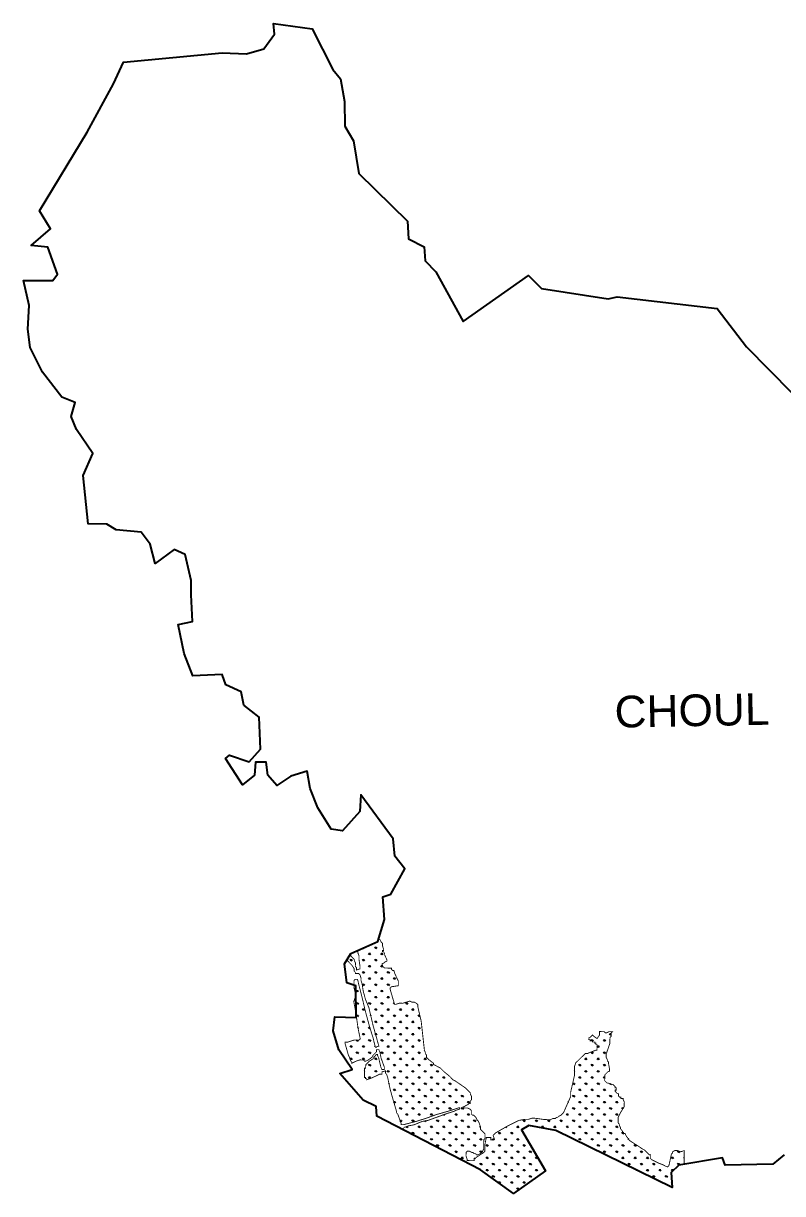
# Model space of a CAD drawing. Header units: metres. Extents: x 280246 to 285181, y 2051855 to 2056443.
# Drawn here: x 280246 to 282853, y 2052427 to 2056443 of the extents above; entities that cross this region are included whole.
import ezdxf

# ---------------------------------------------------------------- set-up
doc = ezdxf.new("R2010")
doc.units = ezdxf.units.M
doc.header["$MEASUREMENT"] = 0
for name, color, linetype in [('MANGROOVES', 112, 'Continuous'), ('village', 3, 'Continuous'), ('VILLAGE NAME', 250, 'Continuous')]:
    doc.layers.add(name, color=color, linetype=linetype)
doc.styles.get("Standard").update_dxf_attribs({"font": 'simplex.shx'})

msp = doc.modelspace()

# ---------------------------------------------------------------- hatches: boundary and pattern name
at = {"layer": 'MANGROOVES'}
h = msp.add_hatch(dxfattribs=at)
h.set_pattern_fill('GRASS', color=256, scale=30)
h.paths.add_polyline_path([(281478.2, 2053205.1), (281478.4, 2053217.2), (281482.4, 2053217.1), (281486.4, 2053221.1), (281494.5, 2053225), (281494.6, 2053229), (281486.8, 2053245.1), (281486.8, 2053249.1), (281482.9, 2053257.2), (281478.9, 2053257.2), (281479, 2053261.2), (281483, 2053261.2), (281483, 2053265.2), (281479.2, 2053277.3), (281479.3, 2053285.3), (281475.3, 2053289.3), (281471.4, 2053297.4), (281466.7, 2053302.3), (281463.5, 2053291.8), (281390.8, 2053260), (281390.8, 2053258.4), (281394.8, 2053258.4), (281394.7, 2053254.3), (281398.6, 2053242.3), (281398.4, 2053230.3), (281402.1, 2053206.2), (281402, 2053198.1), (281389.9, 2053194.3), (281390, 2053202.3), (281386.1, 2053206.4), (281386.2, 2053218.4), (281382.3, 2053226.5), (281382.4, 2053230.5), (281378.4, 2053234.5), (281374.5, 2053238.6), (281370.5, 2053242.6), (281370.7, 2053251.2), (281370.4, 2053251.1), (281356.6, 2053228.5), (281374.1, 2053210.5), (281382, 2053198.4), (281381.9, 2053190.4), (281385.8, 2053186.3), (281385.8, 2053182.3), (281397.8, 2053182.2), (281401.7, 2053178.1), (281405.6, 2053166), (281405.5, 2053158), (281409.3, 2053146), (281413, 2053121.9), (281420.6, 2053093.7), (281432.3, 2053065.5), (281447.5, 2053001.2), (281458.9, 2052961), (281466.6, 2052932.8), (281454.5, 2052929), (281446.9, 2052961.1), (281435.4, 2052997.4), (281420.1, 2053053.7), (281408.7, 2053101.9), (281397.3, 2053146.1), (281393.5, 2053162.2), (281385.5, 2053162.3), (281381.4, 2053158.4), (281381.2, 2053142.4), (281388.2, 2053140.1), (281388.4, 2053042.8), (281395.3, 2052993.9), (281402.8, 2052957.7), (281398.7, 2052953.8), (281382.7, 2052954), (281358.6, 2052946.3), (281350.6, 2052946.4), (281350.5, 2052942.4), (281362, 2052902.2), (281365.9, 2052894.1), (281369.7, 2052882), (281373.7, 2052878), (281373.6, 2052874), (281381.7, 2052877.9), (281389.8, 2052881.8), (281401.8, 2052885.6), (281413.9, 2052885.4), (281417.8, 2052881.4), (281421.8, 2052881.3), (281429.9, 2052885.2), (281446.1, 2052897), (281446.1, 2052901), (281458.3, 2052912.9), (281458.4, 2052920.9), (281466.4, 2052920.8), (281470.3, 2052912.7), (281474.1, 2052892.7), (281485.6, 2052860.4), (281485.5, 2052852.4), (281477.5, 2052852.5), (281473.6, 2052860.6), (281466, 2052892.8), (281462.1, 2052900.8), (281462.2, 2052904.8), (281458.2, 2052904.9), (281446, 2052889), (281433.8, 2052881.2), (281425.7, 2052873.3), (281421.7, 2052869.3), (281421.5, 2052857.3), (281417.5, 2052857.3), (281417.1, 2052825.3), (281421.1, 2052825.2), (281421, 2052821.2), (281425, 2052821.2), (281425, 2052817.2), (281445.1, 2052824.9), (281469.3, 2052836.6), (281477.3, 2052836.5), (281477.4, 2052844.5), (281489.5, 2052848.4), (281489.4, 2052840.4), (281493.3, 2052836.3), (281497.2, 2052824.2), (281504.7, 2052788.1), (281512.4, 2052759.9), (281527.7, 2052707.6), (281527.6, 2052703.6), (281531.6, 2052699.6), (281543.2, 2052667.3), (281543.1, 2052663.3), (281551.1, 2052663.2), (281595.4, 2052674.7), (281631.6, 2052686.2), (281663.8, 2052697.8), (281704, 2052709.3), (281740.2, 2052720.8), (281744.2, 2052720.8), (281744.2, 2052716.8), (281732.1, 2052712.9), (281724, 2052709), (281699.9, 2052701.3), (281635.5, 2052678.1), (281615.4, 2052674.4), (281587.2, 2052662.8), (281567.1, 2052659), (281559, 2052655.1), (281555, 2052655.2), (281551, 2052651.2), (281546.9, 2052647.3), (281546.9, 2052647.2), (281815.6, 2052508.4), (281928.6, 2052426.8), (282038.7, 2052505.3), (281956.2, 2052645.3), (281981.8, 2052660.8), (282074.6, 2052643.1), (282473.5, 2052447.6), (282470, 2052499.6), (282496.9, 2052524.1), (282514.9, 2052527.2), (282515.4, 2052570.3), (282515.5, 2052574.3), (282503.4, 2052570.4), (282491.5, 2052574.6), (282483.4, 2052574.7), (282475.4, 2052570.8), (282475.3, 2052566.8), (282471.3, 2052562.8), (282467, 2052542.9), (282462.7, 2052522.9), (282458.7, 2052518.9), (282454.7, 2052519), (282438.7, 2052527.2), (282426.8, 2052531.4), (282418.8, 2052535.5), (282402.9, 2052543.7), (282399, 2052547.8), (282399.1, 2052559.8), (282395.1, 2052559.8), (282391.2, 2052563.9), (282379.3, 2052576.1), (282371.3, 2052580.2), (282359.4, 2052588.4), (282327.7, 2052608.8), (282315.8, 2052625), (282312, 2052633.1), (282307.9, 2052633.1), (282300.1, 2052645.3), (282296.1, 2052649.3), (282296.2, 2052653.3), (282292.3, 2052661.4), (282292.3, 2052665.4), (282288.4, 2052669.5), (282288.7, 2052689.5), (282296.9, 2052705.4), (282309.2, 2052725.3), (282309.4, 2052741.3), (282305.5, 2052749.4), (282305.5, 2052753.4), (282297.5, 2052753.5), (282297.6, 2052757.5), (282293.6, 2052757.5), (282289.6, 2052761.6), (282289.7, 2052769.6), (282285.7, 2052769.7), (282281.8, 2052773.7), (282277.8, 2052777.8), (282277.9, 2052781.8), (282281.9, 2052781.7), (282282, 2052789.8), (282278, 2052789.8), (282278, 2052793.8), (282270.1, 2052801.9), (282266.1, 2052802), (282254.2, 2052806.1), (282250.1, 2052806.2), (282246.2, 2052810.3), (282242.2, 2052814.3), (282242.5, 2052834.4), (282246.6, 2052838.3), (282250.6, 2052842.3), (282254.7, 2052846.2), (282258.7, 2052846.2), (282258.8, 2052854.2), (282255.1, 2052874.3), (282255.1, 2052878.3), (282251.2, 2052882.3), (282251.2, 2052886.3), (282247.3, 2052894.4), (282247.5, 2052906.4), (282251.6, 2052918.4), (282260, 2052942.3), (282260.2, 2052962.3), (282264.3, 2052966.3), (282264.5, 2052978.3), (282268.5, 2052982.3), (282256.5, 2052982.4), (282248.4, 2052978.5), (282244.4, 2052978.6), (282240.5, 2052982.6), (282224.5, 2052982.9), (282224.3, 2052970.8), (282216.1, 2052958.9), (282204.2, 2052967.1), (282200.3, 2052971.2), (282192.1, 2052963.2), (282188.1, 2052963.3), (282188, 2052955.3), (282192, 2052955.2), (282192, 2052951.2), (282200, 2052951.1), (282199.9, 2052947.1), (282208, 2052947), (282207.9, 2052943), (282211.9, 2052943), (282211.9, 2052938.9), (282215.9, 2052938.9), (282215.6, 2052918.9), (282211.6, 2052918.9), (282191.4, 2052911.2), (282183.4, 2052907.3), (282175.4, 2052907.4), (282171.3, 2052903.4), (282159.1, 2052891.6), (282151, 2052883.7), (282147, 2052879.7), (282142.9, 2052875.7), (282138.7, 2052863.8), (282138.3, 2052831.7), (282125.5, 2052775.8), (282125.3, 2052759.8), (282100.6, 2052704), (282096.5, 2052700.1), (282092.4, 2052696.1), (282084.4, 2052692.2), (282080.3, 2052688.3), (282076.3, 2052688.3), (282072.2, 2052684.4), (282064.2, 2052684.5), (282056.2, 2052680.6), (282036.1, 2052680.8), (282004.2, 2052685.3), (281992.1, 2052685.4), (281980.1, 2052681.6), (281968, 2052681.7), (281948, 2052678), (281923.8, 2052666.3), (281915.7, 2052662.4), (281887.5, 2052646.7), (281867.3, 2052635), (281863.2, 2052631), (281859.1, 2052627.1), (281863, 2052615), (281859, 2052615.1), (281854.9, 2052611.1), (281850.9, 2052611.2), (281851, 2052619.2), (281835, 2052619.4), (281835, 2052615.4), (281830.7, 2052595.4), (281830.4, 2052571.4), (281826.3, 2052567.4), (281814.2, 2052559.6), (281802.1, 2052551.7), (281798, 2052547.8), (281794, 2052547.8), (281793.9, 2052539.8), (281769.8, 2052540.1), (281769.9, 2052544.1), (281766.1, 2052556.2), (281766.2, 2052568.2), (281770.3, 2052572.2), (281778.3, 2052572.1), (281786.2, 2052567.9), (281790.3, 2052567.9), (281794.2, 2052563.8), (281798.2, 2052563.8), (281802.2, 2052559.7), (281806.2, 2052559.7), (281814.2, 2052563.6), (281822.3, 2052571.5), (281826.5, 2052579.4), (281826.9, 2052611.5), (281830.9, 2052615.4), (281831.2, 2052631.5), (281827.2, 2052635.5), (281823.3, 2052639.6), (281815.4, 2052647.7), (281815.5, 2052655.7), (281811.6, 2052667.8), (281807.7, 2052675.8), (281803.8, 2052679.9), (281799.9, 2052688), (281792, 2052696.1), (281788, 2052696.1), (281784, 2052700.2), (281784.2, 2052712.2), (281780.2, 2052716.3), (281772.2, 2052720.4), (281756.2, 2052720.6), (281756.3, 2052724.6), (281760.3, 2052724.6), (281764.3, 2052728.5), (281772.4, 2052732.4), (281776.5, 2052736.4), (281780.5, 2052736.3), (281780.6, 2052744.3), (281784.6, 2052748.3), (281784.8, 2052760.3), (281780.9, 2052768.4), (281781, 2052772.4), (281777, 2052776.4), (281765.1, 2052788.6), (281729.4, 2052813.1), (281721.5, 2052817.2), (281709.6, 2052829.4), (281689.8, 2052845.7), (281677.9, 2052857.9), (281654, 2052870.2), (281654.1, 2052874.2), (281638.2, 2052886.5), (281630.3, 2052894.6), (281630.4, 2052902.6), (281626.5, 2052906.7), (281626.5, 2052910.7), (281622.6, 2052918.7), (281622.7, 2052922.7), (281619.1, 2052954.8), (281612, 2053019), (281600.6, 2053067.3), (281600.7, 2053075.3), (281596.7, 2053079.4), (281588.8, 2053083.5), (281580.8, 2053083.6), (281572.8, 2053087.7), (281548.7, 2053080), (281536.6, 2053080.2), (281524.6, 2053076.3), (281520.6, 2053076.4), (281505.2, 2053128.7), (281505.3, 2053132.7), (281509.4, 2053136.6), (281533.4, 2053140.3), (281533.7, 2053156.3), (281522, 2053180.5), (281518.1, 2053192.6), (281514.1, 2053192.7), (281510.2, 2053196.7), (281510.2, 2053200.7), (281486.2, 2053201), (281482.2, 2053205.1)])

# ---------------------------------------------------------------- linework, layer by layer
at = {"layer": 'MANGROOVES', "const_width": 2.98}
for points in [[(282514.9, 2052527.2), (282515.4, 2052570.3), (282515.5, 2052574.3), (282503.4, 2052570.4), (282491.5, 2052574.6), (282483.4, 2052574.7), (282475.4, 2052570.8), (282475.3, 2052566.8), (282471.3, 2052562.8), (282467, 2052542.9), (282462.7, 2052522.9), (282458.7, 2052518.9), (282454.7, 2052519), (282438.7, 2052527.2), (282426.8, 2052531.4), (282418.8, 2052535.5), (282402.9, 2052543.7), (282399, 2052547.8), (282399.1, 2052559.8), (282395.1, 2052559.8), (282391.2, 2052563.9), (282379.3, 2052576.1), (282371.3, 2052580.2), (282359.4, 2052588.4), (282327.7, 2052608.8), (282315.8, 2052625), (282312, 2052633.1), (282307.9, 2052633.1), (282300.1, 2052645.3), (282296.1, 2052649.3), (282296.2, 2052653.3), (282292.3, 2052661.4), (282292.3, 2052665.4), (282288.4, 2052669.5), (282288.7, 2052689.5), (282296.9, 2052705.4), (282309.2, 2052725.3), (282309.4, 2052741.3), (282305.5, 2052749.4), (282305.5, 2052753.4), (282297.5, 2052753.5), (282297.6, 2052757.5), (282293.6, 2052757.5), (282289.6, 2052761.6), (282289.7, 2052769.6), (282285.7, 2052769.7), (282281.8, 2052773.7), (282277.8, 2052777.8), (282277.9, 2052781.8), (282281.9, 2052781.7), (282282, 2052789.8), (282278, 2052789.8), (282278, 2052793.8), (282270.1, 2052801.9), (282266.1, 2052802), (282254.2, 2052806.1), (282250.1, 2052806.2), (282246.2, 2052810.3), (282242.2, 2052814.3), (282242.5, 2052834.4), (282246.6, 2052838.3), (282250.6, 2052842.3), (282254.7, 2052846.2), (282258.7, 2052846.2), (282258.8, 2052854.2), (282255.1, 2052874.3), (282255.1, 2052878.3), (282251.2, 2052882.3), (282251.2, 2052886.3), (282247.3, 2052894.4), (282247.5, 2052906.4), (282251.6, 2052918.4), (282260, 2052942.3), (282260.2, 2052962.3), (282264.3, 2052966.3), (282264.5, 2052978.3), (282268.5, 2052982.3), (282256.5, 2052982.4), (282248.4, 2052978.5), (282244.4, 2052978.6), (282240.5, 2052982.6), (282224.5, 2052982.9), (282224.3, 2052970.8), (282216.1, 2052958.9), (282204.2, 2052967.1), (282200.3, 2052971.2), (282192.1, 2052963.2), (282188.1, 2052963.3), (282188, 2052955.3), (282192, 2052955.2), (282192, 2052951.2), (282200, 2052951.1), (282199.9, 2052947.1), (282208, 2052947), (282207.9, 2052943), (282211.9, 2052943), (282211.9, 2052938.9), (282215.9, 2052938.9), (282215.6, 2052918.9), (282211.6, 2052918.9), (282191.4, 2052911.2), (282183.4, 2052907.3), (282175.4, 2052907.4), (282171.3, 2052903.4), (282159.1, 2052891.6), (282151, 2052883.7), (282147, 2052879.7), (282142.9, 2052875.7), (282138.7, 2052863.8), (282138.3, 2052831.7), (282125.5, 2052775.8), (282125.3, 2052759.8), (282100.6, 2052704), (282096.5, 2052700.1), (282092.4, 2052696.1), (282084.4, 2052692.2), (282080.3, 2052688.3), (282076.3, 2052688.3), (282072.2, 2052684.4), (282064.2, 2052684.5), (282056.2, 2052680.6), (282036.1, 2052680.8), (282004.2, 2052685.3), (281992.1, 2052685.4), (281980.1, 2052681.6), (281968, 2052681.7), (281948, 2052678), (281923.8, 2052666.3), (281915.7, 2052662.4), (281887.5, 2052646.7), (281867.3, 2052635), (281863.2, 2052631), (281859.1, 2052627.1), (281863, 2052615), (281859, 2052615.1), (281854.9, 2052611.1), (281850.9, 2052611.2), (281851, 2052619.2), (281835, 2052619.4), (281835, 2052615.4), (281830.7, 2052595.4), (281830.4, 2052571.4), (281826.3, 2052567.4), (281814.2, 2052559.6), (281802.1, 2052551.7), (281798, 2052547.8), (281794, 2052547.8), (281793.9, 2052539.8), (281769.8, 2052540.1), (281769.9, 2052544.1), (281766.1, 2052556.2), (281766.2, 2052568.2), (281770.3, 2052572.2), (281778.3, 2052572.1), (281786.2, 2052567.9), (281790.3, 2052567.9), (281794.2, 2052563.8), (281798.2, 2052563.8), (281802.2, 2052559.7), (281806.2, 2052559.7), (281814.2, 2052563.6), (281822.3, 2052571.5), (281826.5, 2052579.4), (281826.9, 2052611.5), (281830.9, 2052615.4), (281831.2, 2052631.5), (281827.2, 2052635.5), (281823.3, 2052639.6), (281815.4, 2052647.7), (281815.5, 2052655.7), (281811.6, 2052667.8), (281807.7, 2052675.8), (281803.8, 2052679.9), (281799.9, 2052688), (281792, 2052696.1), (281788, 2052696.1), (281784, 2052700.2), (281784.2, 2052712.2), (281780.2, 2052716.3), (281772.2, 2052720.4), (281756.2, 2052720.6), (281756.3, 2052724.6), (281760.3, 2052724.6), (281764.3, 2052728.5), (281772.4, 2052732.4), (281776.5, 2052736.4), (281780.5, 2052736.3), (281780.6, 2052744.3), (281784.6, 2052748.3), (281784.8, 2052760.3), (281780.9, 2052768.4), (281781, 2052772.4), (281777, 2052776.4), (281765.1, 2052788.6), (281729.4, 2052813.1), (281721.5, 2052817.2), (281709.6, 2052829.4), (281689.8, 2052845.7), (281677.9, 2052857.9), (281654, 2052870.2), (281654.1, 2052874.2), (281638.2, 2052886.5), (281630.3, 2052894.6), (281630.4, 2052902.6), (281626.5, 2052906.7), (281626.5, 2052910.7), (281622.6, 2052918.7), (281622.7, 2052922.7), (281619.1, 2052954.8), (281612, 2053019), (281600.6, 2053067.3), (281600.7, 2053075.3), (281596.7, 2053079.4), (281588.8, 2053083.5), (281580.8, 2053083.6), (281572.8, 2053087.7), (281548.7, 2053080), (281536.6, 2053080.2), (281524.6, 2053076.3), (281520.6, 2053076.4), (281505.2, 2053128.7), (281505.3, 2053132.7), (281509.4, 2053136.6), (281533.4, 2053140.3), (281533.7, 2053156.3), (281522, 2053180.5), (281518.1, 2053192.6), (281514.1, 2053192.7), (281510.2, 2053196.7), (281510.2, 2053200.7), (281486.2, 2053201), (281482.2, 2053205.1), (281478.2, 2053205.1), (281478.4, 2053217.2), (281482.4, 2053217.1), (281486.4, 2053221.1), (281494.5, 2053225), (281494.6, 2053229), (281486.8, 2053245.1), (281486.8, 2053249.1), (281482.9, 2053257.2), (281478.9, 2053257.2), (281479, 2053261.2), (281483, 2053261.2), (281483, 2053265.2), (281479.2, 2053277.3), (281479.3, 2053285.3), (281475.3, 2053289.3), (281471.4, 2053297.4), (281467.5, 2053301.5), (281467.5, 2053305)], [(281356.6, 2053228.5), (281374.1, 2053210.5), (281382, 2053198.4), (281381.9, 2053190.4), (281385.8, 2053186.3), (281385.8, 2053182.3), (281397.8, 2053182.2), (281401.7, 2053178.1), (281405.6, 2053166), (281405.5, 2053158), (281409.3, 2053146), (281413, 2053121.9), (281420.6, 2053093.7), (281432.3, 2053065.5), (281447.5, 2053001.2), (281458.9, 2052961), (281466.6, 2052932.8), (281454.5, 2052929), (281446.9, 2052961.1), (281435.4, 2052997.4), (281420.1, 2053053.7), (281408.7, 2053101.9), (281397.3, 2053146.1), (281393.5, 2053162.2), (281385.5, 2053162.3), (281381.4, 2053158.4), (281381.1, 2053134.3), (281384.9, 2053118.2), (281384.6, 2053098.2), (281380.5, 2053086.2), (281388, 2053046.1), (281395.3, 2052993.9), (281402.8, 2052957.7), (281398.7, 2052953.8), (281382.7, 2052954), (281358.6, 2052946.3), (281350.6, 2052946.4), (281350.5, 2052942.4), (281362, 2052902.2), (281365.9, 2052894.1), (281369.7, 2052882), (281373.7, 2052878), (281373.6, 2052874), (281381.7, 2052877.9), (281389.8, 2052881.8), (281401.8, 2052885.6), (281413.9, 2052885.4), (281417.8, 2052881.4), (281421.8, 2052881.3), (281429.9, 2052885.2), (281446.1, 2052897), (281446.1, 2052901), (281458.3, 2052912.9), (281458.4, 2052920.9), (281466.4, 2052920.8), (281470.3, 2052912.7), (281474.1, 2052892.7), (281485.6, 2052860.4), (281485.5, 2052852.4), (281477.5, 2052852.5), (281473.6, 2052860.6), (281466, 2052892.8), (281462.1, 2052900.8), (281462.2, 2052904.8), (281458.2, 2052904.9), (281446, 2052889), (281433.8, 2052881.2), (281425.7, 2052873.3), (281421.7, 2052869.3), (281421.5, 2052857.3), (281417.5, 2052857.3), (281417.1, 2052825.3), (281421.1, 2052825.2), (281421, 2052821.2), (281425, 2052821.2), (281425, 2052817.2), (281445.1, 2052824.9), (281469.3, 2052836.6), (281477.3, 2052836.5), (281477.4, 2052844.5), (281489.5, 2052848.4), (281489.4, 2052840.4), (281493.3, 2052836.3), (281497.2, 2052824.2), (281504.7, 2052788.1), (281512.4, 2052759.9), (281527.7, 2052707.6), (281527.6, 2052703.6), (281531.6, 2052699.6), (281543.2, 2052667.3), (281543.1, 2052663.3), (281551.1, 2052663.2), (281595.4, 2052674.7), (281631.6, 2052686.2), (281663.8, 2052697.8), (281704, 2052709.3), (281740.2, 2052720.8), (281744.2, 2052720.8), (281744.2, 2052716.8), (281732.1, 2052712.9), (281724, 2052709), (281699.9, 2052701.3), (281635.5, 2052678.1), (281615.4, 2052674.4), (281587.2, 2052662.8), (281567.1, 2052659), (281559, 2052655.1), (281555, 2052655.2), (281551, 2052651.2), (281546.9, 2052647.3), (281546.9, 2052647.2)], [(281390.8, 2053260), (281390.8, 2053258.4), (281394.8, 2053258.4), (281394.7, 2053254.3), (281398.6, 2053242.3), (281398.4, 2053230.3), (281402.1, 2053206.2), (281402, 2053198.1), (281389.9, 2053194.3), (281390, 2053202.3), (281386.1, 2053206.4), (281386.2, 2053218.4), (281382.3, 2053226.5), (281382.4, 2053230.5), (281378.4, 2053234.5), (281374.5, 2053238.6), (281370.5, 2053242.6), (281370.6, 2053250.7), (281371.7, 2053251.7)]]:
    msp.add_lwpolyline(points, dxfattribs=at)
at = {"layer": 'village', "color": 3}
msp.add_polyline3d([(282858.9, 2052559.9, 0), (282819.8, 2052528.2, 0), (282656.2, 2052524, 0), (282647.2, 2052549.7, 0), (282496.9, 2052524.1, 0), (282470, 2052499.6, 0), (282473.5, 2052447.6, 0), (282074.6, 2052643.1, 0), (281981.8, 2052660.8, 0), (281956.2, 2052645.3, 0), (282038.7, 2052505.3, 0), (281928.6, 2052426.8, 0), (281815.6, 2052508.4, 0), (281459.7, 2052692.3, 0), (281457.7, 2052725.7, 0), (281412.6, 2052747.8, 0), (281332.7, 2052839, 0), (281374.5, 2052852.8, 0), (281328.8, 2052920.3, 0), (281309.5, 2052985.4, 0), (281316, 2053033.5, 0), (281388.4, 2053030.9, 0), (281388.2, 2053140.1, 0), (281357, 2053150.6, 0), (281348.6, 2053215.4, 0), (281370.4, 2053251.1, 0), (281463.5, 2053291.8, 0), (281486.6, 2053367.6, 0), (281480.2, 2053445.3, 0), (281508.1, 2053454.9, 0), (281556.1, 2053541.4, 0), (281521.2, 2053584.6, 0), (281515.7, 2053644.4, 0), (281404.5, 2053795.3, 0), (281401.8, 2053738.5, 0), (281342.2, 2053672.4, 0), (281302.8, 2053677.8, 0), (281257.3, 2053750.3, 0), (281230.8, 2053817.4, 0), (281220.6, 2053876.3, 0), (281164.2, 2053859.6, 0), (281116.5, 2053828, 0), (281085, 2053862.8, 0), (281079.6, 2053908.1, 0), (281042.8, 2053908, 0), (281039.7, 2053863.3, 0), (280998.3, 2053829.4, 0), (280940.2, 2053919.8, 0), (280954.2, 2053931.1, 0), (281021.4, 2053908.8, 0), (281060.3, 2053952.1, 0), (281055.8, 2054061.5, 0), (281003.6, 2054103.6, 0), (280994.4, 2054149, 0), (280941, 2054172.6, 0), (280928.5, 2054208.6, 0), (280828, 2054204.4, 0), (280798.7, 2054280.6, 0), (280777.2, 2054380.2, 0), (280827, 2054390.5, 0), (280822.7, 2054481.8, 0), (280822.6, 2054531.4, 0), (280801.4, 2054620.4, 0), (280763.3, 2054637.3, 0), (280698.2, 2054589.7, 0), (280681.2, 2054655.5, 0), (280650.6, 2054697.6, 0), (280565.2, 2054704.9, 0), (280533.1, 2054724.1, 0), (280468.4, 2054725.9, 0), (280451.3, 2054892, 0), (280484.7, 2054966.9, 0), (280428.7, 2055049.2, 0), (280410.1, 2055094.3, 0), (280423.5, 2055142.6, 0), (280378, 2055159.9, 0), (280311.2, 2055246.3, 0), (280269.9, 2055330.9, 0), (280261.6, 2055393.7, 0), (280266.2, 2055474.8, 0), (280246.1, 2055560.7, 0), (280347.6, 2055561, 0), (280363.8, 2055583, 0), (280329.5, 2055675, 0), (280272.5, 2055680.9, 0), (280339.6, 2055737.7, 0), (280301.6, 2055800.1, 0), (280464.8, 2056069.8, 0), (280555, 2056235.8, 0), (280589.6, 2056310.3, 0), (280928.2, 2056341.8, 0), (281012.4, 2056338.3, 0), (281072.1, 2056356.5, 0), (281108.7, 2056406.5, 0), (281105.4, 2056443.3, 0), (281238.2, 2056424.8, 0), (281308.2, 2056284.8, 0), (281334.7, 2056253.1, 0), (281348.6, 2056175.7, 0), (281349.9, 2056090.8, 0), (281379.9, 2056039.7, 0), (281398.5, 2055928.5, 0), (281565.3, 2055764.9, 0), (281568.1, 2055704, 0), (281622.1, 2055676.4, 0), (281626, 2055628.5, 0), (281662.2, 2055590.6, 0), (281756.1, 2055420.4, 0), (281980.9, 2055578.1, 0), (282025.1, 2055533, 0), (282253.7, 2055497.9, 0), (282284.9, 2055504.3, 0), (282628.6, 2055465, 0), (282728.7, 2055332.7, 0), (282884.7, 2055175.4, 0)], dxfattribs=at)

# ---------------------------------------------------------------- texts
at = {"layer": 'VILLAGE NAME', "insert": (282275, 2054134.7), "char_height": 108.748, "attachment_point": 1, "rotation": 1.1028}
msp.add_mtext_dynamic_manual_height_columns('{\\fArial|b0|i0|c0|p34;CHOUL}', width=726.929, gutter_width=543.7, heights=[0], dxfattribs=at)

doc.saveas('drawing.dxf')
